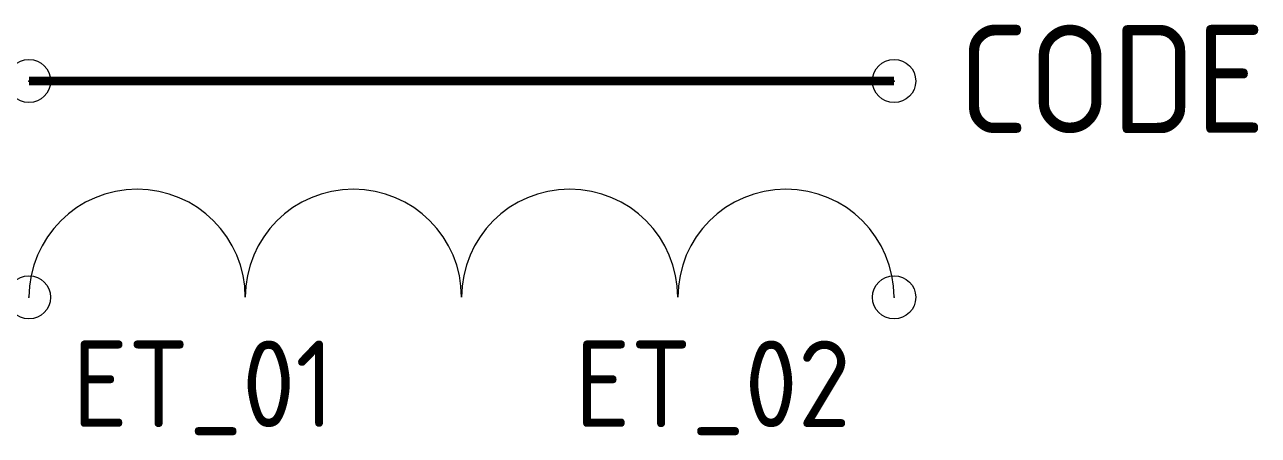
# Model space of a CAD drawing. Extents: x -10.1 to 18.4, y -3.2 to 6.3.
import ezdxf
from ezdxf.enums import TextEntityAlignment as Align

# ---------------------------------------------------------------- set-up
doc = ezdxf.new("R2010")
doc.units = 0
doc.header["$LTSCALE"] = 10
doc.header["$MEASUREMENT"] = 0
doc.header["$PDMODE"] = 32
doc.header["$PDSIZE"] = 1
doc.layers.get('0').update_dxf_attribs({"linetype": 'CONTINUOUS'})
for name, color, linetype in [('C', 7, 'CONTINUOUS'), ('TKST2', 2, 'CONTINUOUS'), ('TKST3', 1, 'CONTINUOUS')]:
    doc.layers.add(name, color=color, linetype=linetype)
doc.styles.get("Standard").update_dxf_attribs({"font": 'ISO8'})

msp = doc.modelspace()

# ---------------------------------------------------------------- linework, layer by layer
for points, format in [([(-10, 5, 0.2, 0.2, 0), (10, 5, 0.2, 0.2, 0)], "xyseb"), ([(-5, 0, 1), (-10, 0)], "xyb"), ([(0, 0, 1), (-5, 0)], "xyb"), ([(5, 0, 1), (0, 0)], "xyb"), ([(10, 0, 1), (5, 0)], "xyb")]:
    msp.add_lwpolyline(points, format=format)
at = {"layer": 'C', "color": 1}
msp.add_point((-10, 5), dxfattribs=at)
at = {"layer": 'C', "color": 3}
msp.add_point((10, 5), dxfattribs=at)
at = {"layer": 'C', "color": 2}
msp.add_point((-10, 0), dxfattribs=at)
at = {"layer": 'C', "color": 4}
msp.add_point((10, 0), dxfattribs=at)

# ---------------------------------------------------------------- texts
at = {"layer": 'TKST2'}
msp.add_attdef('ET_01', (-9, -3), '', height=2, dxfattribs=at)
msp.add_attdef('ET_02', text='', height=2, dxfattribs=at).set_placement((9, -3), align=Align.RIGHT)
at = {"layer": 'TKST3'}
msp.add_attdef('CODE', (11.491, 3.795), '-L', height=2.5, dxfattribs=at)

doc.saveas('drawing.dxf')
